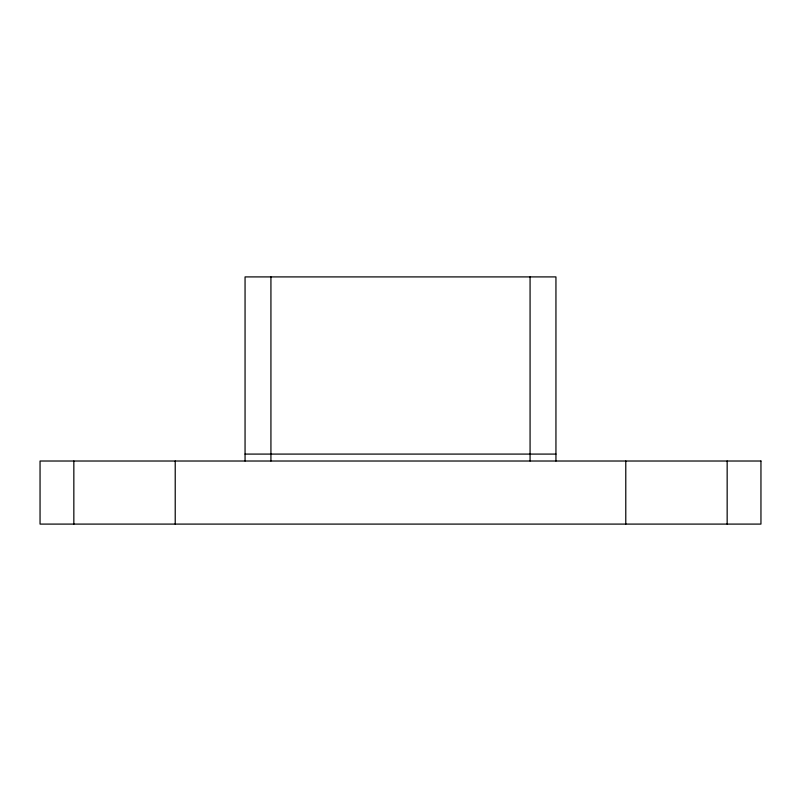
<?xml version="1.0" encoding="UTF-8"?>
<svg xmlns="http://www.w3.org/2000/svg" width="801" height="801" viewBox="0 0 801 801"><rect width="100%" height="100%" fill="white"/><g stroke="black" fill="none" stroke-linecap="round" stroke-linejoin="round"><path stroke-width="1.2" d="M245.056 454.087L555.944 454.087M727.158 461.016L727.158 524.094M625.781 461.016L625.781 524.094M555.944 461.016L555.944 276.906L245.056 276.906L245.056 461.016M530.072 276.906L530.072 461.016M270.928 276.906L270.928 461.016M175.219 461.016L175.219 524.094M73.842 461.016L73.842 524.094M760.95 461.016L40.05 461.016L40.05 524.094L760.95 524.094L760.95 461.016"/></g></svg>
